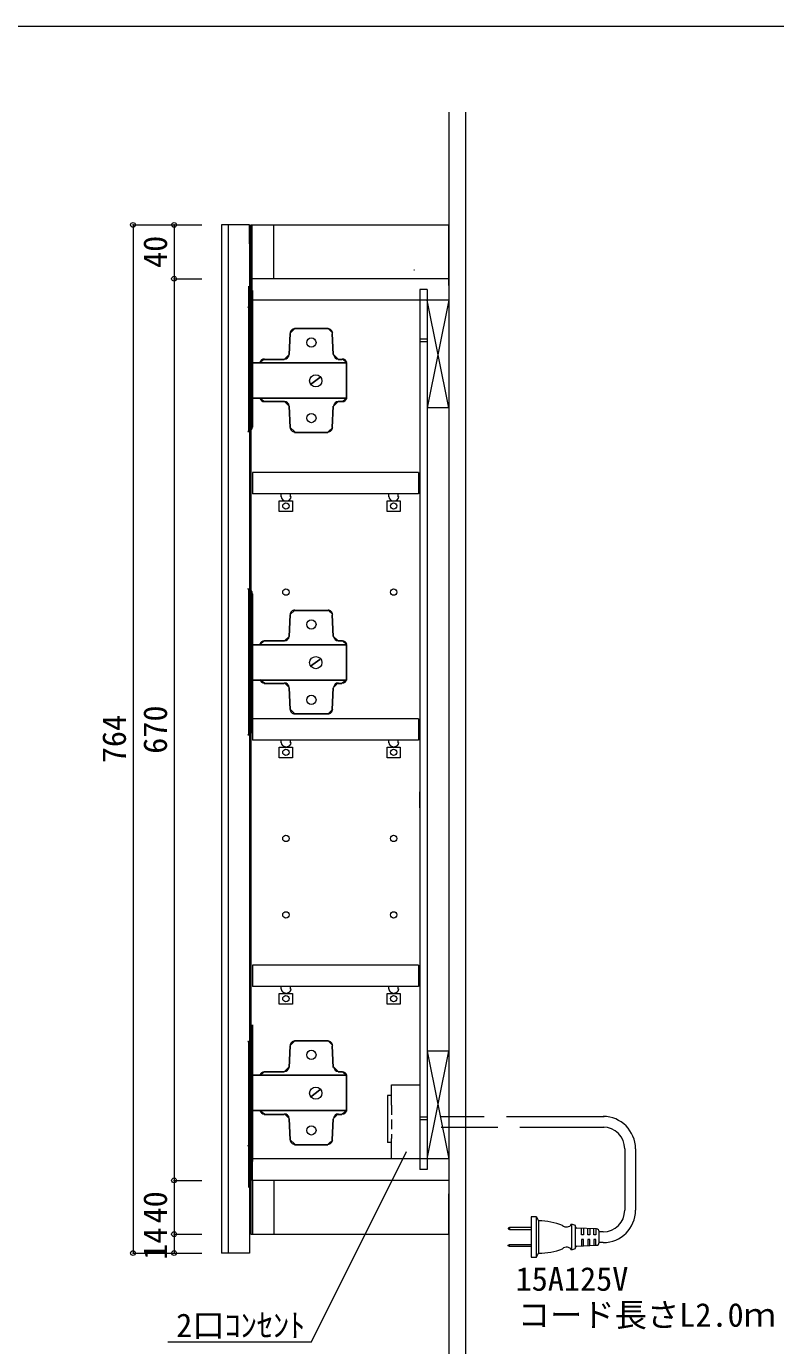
# Model space of a CAD drawing. Units: millimetres at full size, sheet at 1:6. Extents: x -1249 to 1249, y -827 to 827.
# Drawn here: x 159 to 715, y -154 to 827 of the extents above; entities that cross this region are included whole.
import ezdxf
from ezdxf.enums import TextEntityAlignment as Align

# ---------------------------------------------------------------- set-up
doc = ezdxf.new("R2010")
doc.units = ezdxf.units.MM
doc.header["$LTSCALE"] = 6
doc.header["$PDMODE"] = 32
doc.header["$PDSIZE"] = 3.6
doc.linetypes.add('DASHED1', pattern=[1.8, 1.2, -0.6])
doc.layers.add('0-0_0', color=7, linetype='Continuous', lineweight=15)
doc.styles.add('ＭＳ ゴシック', font='')
doc.styles.get('ＭＳ ゴシック').set_extended_font_data('MS Gothic')

msp = doc.modelspace()

# ---------------------------------------------------------------- linework, layer by layer
at = {"layer": '0-0_0'}
for p, q in [((472.455, 762.813), (472.455, -370.489)), ((484.955, 762.813), (484.955, 646.791)), ((324.451, 678.984), (303.451, 678.984)), ((303.451, 678.984), (303.451, -85.016)), ((308.451, 678.984), (308.451, -85.016)), ((324.451, 664.984), (324.451, 678.984)), ((324.451, 678.984), (324.451, -85.016)), ((326.455, 638.987), (326.455, 678.984)), ((342.455, 638.987), (342.455, 678.984)), ((472.455, 633.987), (472.455, 678.984)), ((472.455, 663.987), (472.455, -41.017)), ((472.455, 648.987), (472.455, 543.987)), ((472.455, 638.987), (326.455, 638.987)), ((326.455, 622.987), (326.455, 638.987)), ((446.557, 645.487), (447.067, 645.487)), ((484.955, 646.791), (484.955, -370.489)), ((456.455, 630.975), (456.455, -22.848)), ((472.455, 622.987), (326.455, 622.987)), ((472.455, 622.987), (456.455, 542.987)), ((472.455, 542.987), (456.455, 622.987)), ((456.455, 593.987), (450.955, 593.987)), ((456.455, 591.987), (450.955, 591.987)), ((472.455, 542.987), (456.455, 542.987)), ((326.519, 495.076), (326.519, 479.076)), ((449.942, 495.076), (326.519, 495.076)), ((350.903, 473.981), (351.994, 473.981)), ((430.967, 473.981), (432.059, 473.981)), ((326.519, 312.019), (326.519, 296.019)), ((449.942, 312.019), (326.519, 312.019)), ((350.903, 290.924), (351.994, 290.924)), ((430.967, 290.924), (432.059, 290.924)), ((326.519, 128.962), (326.519, 112.962)), ((449.942, 128.962), (326.519, 128.962)), ((350.903, 107.867), (351.994, 107.867)), ((430.967, 107.867), (432.059, 107.867)), ((456.455, -15.017), (472.455, 64.983)), ((472.455, 64.153), (472.455, -25.847)), ((429.955, 24.983), (429.955, 39.983)), ((429.955, 39.983), (450.955, 39.983)), ((450.955, 39.983), (450.955, -15.017)), ((429.955, 32.166), (426.955, 32.166)), ((426.955, 32.166), (426.955, -2.834)), ((456.455, 15.983), (450.955, 15.983)), ((456.455, 13.983), (450.955, 13.983)), ((466.782, 16.483), (498.884, 16.483)), ((515.322, 16.483), (588.062, 16.483)), ((466.782, 8.483), (508.884, 8.483)), ((525.322, 8.483), (588.062, 8.483)), ((429.955, -2.834), (426.955, -2.834)), ((429.955, -15.017), (429.955, -0.017)), ((603.306, -7.517), (603.306, -53.239)), ((611.306, -7.517), (611.306, -53.239)), ((450.955, -15.017), (429.955, -15.017)), ((456.455, -22.848), (450.955, -22.848)), ((340.411, -31.017), (326.455, -31.017)), ((472.455, -31.017), (326.519, -31.017)), ((326.519, -31.017), (326.519, -71.016)), ((342.519, -31.017), (342.519, -71.016)), ((472.455, -71.016), (472.455, -41.017)), ((533.761, -58.154), (533.761, -73.154)), ((537.761, -58.154), (533.761, -58.154)), ((537.761, -58.154), (539.278, -61.154)), ((537.761, -73.154), (537.761, -58.154)), ((517.598, -66.069), (516.761, -66.554)), ((516.761, -66.554), (516.761, -67.054)), ((516.761, -67.054), (517.599, -67.539)), ((533.761, -66.069), (517.598, -66.069)), ((517.598, -66.069), (517.598, -67.539)), ((517.599, -67.539), (533.761, -67.539)), ((539.278, -61.154), (539.278, -73.154)), ((563.762, -63.604), (563.762, -73.154)), ((566.762, -64.604), (563.762, -63.604)), ((566.762, -73.154), (566.762, -64.604)), ((582.348, -67.072), (567.742, -66.446)), ((571.262, -71.404), (571.262, -66.597)), ((572.762, -66.661), (572.762, -71.404)), ((575.762, -71.404), (575.762, -66.79)), ((577.262, -66.854), (577.262, -71.404)), ((580.262, -71.404), (580.262, -66.983)), ((581.762, -67.047), (581.762, -71.404)), ((533.761, -73.154), (533.761, -88.155)), ((537.761, -88.155), (537.761, -73.154)), ((539.278, -73.154), (539.278, -85.154)), ((563.762, -73.154), (563.762, -82.704)), ((566.762, -81.704), (566.762, -73.154)), ((572.762, -71.404), (571.262, -71.404)), ((571.262, -74.904), (571.262, -79.712)), ((572.762, -74.904), (571.262, -74.904)), ((572.762, -79.648), (572.762, -74.904)), ((577.262, -71.404), (575.762, -71.404)), ((575.762, -74.904), (575.762, -79.519)), ((577.262, -74.904), (575.762, -74.904)), ((577.262, -79.455), (577.262, -74.904)), ((581.762, -71.404), (580.262, -71.404)), ((580.262, -74.904), (580.262, -79.326)), ((581.762, -74.904), (580.262, -74.904)), ((581.762, -79.262), (581.762, -74.904)), ((584.262, -73.154), (584.262, -69.07)), ((587.306, -69.239), (584.262, -69.239)), ((584.262, -77.239), (584.262, -73.154)), ((587.306, -77.239), (584.262, -77.239)), ((324.451, -85.016), (303.451, -85.016)), ((324.451, -84.016), (324.451, -85.016)), ((516.761, -79.254), (517.599, -78.769)), ((516.761, -79.754), (516.761, -79.254)), ((517.598, -80.239), (516.761, -79.754)), ((517.598, -80.239), (517.598, -78.769)), ((533.761, -80.239), (517.598, -80.239)), ((517.599, -78.769), (533.761, -78.769)), ((533.761, -88.155), (537.761, -88.155)), ((537.761, -88.155), (539.278, -85.154)), ((563.762, -82.704), (566.762, -81.704)), ((567.742, -79.863), (582.348, -79.237))]:
    msp.add_line(p, q, dxfattribs=at)
at = {"layer": '0-0_0', "color": 4, "lineweight": 9}
for p, q in [((237.791, 678.984), (289.032, 678.984)), ((237.791, 678.984), (237.791, -85.016)), ((268.312, 678.984), (268.312, 638.987)), ((268.312, 678.984), (289.032, 678.984)), ((268.312, 638.987), (289.032, 638.987)), ((268.312, 638.987), (268.312, -31.017)), ((268.312, -31.017), (289.032, -31.017)), ((268.312, -31.017), (268.312, -71.016)), ((268.312, -71.016), (289.032, -71.016)), ((268.312, -71.016), (268.312, -85.016)), ((237.791, -85.016), (289.032, -85.016)), ((268.312, -85.016), (289.032, -85.016))]:
    msp.add_line(p, q, dxfattribs=at)
at = {"layer": '0-0_0', "color": 8, "lineweight": 18}
for p, q in [((326.515, 614.447), (323.058, 617.904)), ((357.995, 601.891), (354.538, 598.434)), ((386.2, 598.434), (382.742, 601.891)), ((335.431, 579.328), (332.084, 576.735)), ((350.352, 579.328), (353.806, 582.628)), ((386.931, 582.628), (390.385, 579.328)), ((396.644, 576.735), (393.296, 579.328)), ((332.084, 550.259), (335.431, 547.666)), ((393.296, 547.666), (396.644, 550.259)), ((353.806, 544.366), (350.352, 547.666)), ((390.385, 547.666), (386.931, 544.366)), ((323.058, 525.453), (326.515, 528.91)), ((354.538, 528.559), (357.995, 525.102)), ((382.742, 525.102), (386.2, 528.559)), ((326.515, 405.016), (323.058, 408.473)), ((357.995, 392.824), (354.538, 389.367)), ((386.2, 389.367), (382.742, 392.824)), ((350.352, 369.897), (353.806, 373.197)), ((386.931, 373.197), (390.385, 369.897)), ((335.431, 369.897), (332.084, 367.304)), ((396.644, 367.304), (393.296, 369.897)), ((332.084, 341.191), (335.431, 338.599)), ((353.806, 335.298), (350.352, 338.599)), ((390.385, 338.599), (386.931, 335.298)), ((393.296, 338.599), (396.644, 341.191)), ((354.538, 319.128), (357.995, 315.671)), ((382.742, 315.671), (386.2, 319.128)), ((323.058, 300.022), (326.515, 303.479)), ((326.515, 68.753), (323.058, 72.21)), ((357.995, 72.561), (354.538, 69.104)), ((386.2, 69.104), (382.742, 72.561)), ((335.431, 49.633), (332.084, 47.041)), ((350.352, 49.997), (353.806, 53.298)), ((386.931, 53.298), (390.385, 49.997)), ((396.644, 47.041), (393.296, 49.633)), ((332.084, 20.928), (335.431, 18.335)), ((393.296, 18.335), (396.644, 20.928)), ((353.806, 15.035), (350.352, 18.335)), ((390.385, 18.335), (386.931, 15.035)), ((323.058, -5.241), (326.515, -1.784)), ((354.538, -0.771), (357.995, -4.228)), ((382.742, -4.228), (386.2, -0.771))]:
    msp.add_line(p, q, dxfattribs=at)
at = {"layer": '0-0_0', "color": 1, "lineweight": 18}
msp.add_line((450.879, 245.796), (450.879, 257.806), dxfattribs=at)
at = {"layer": '0-0_0', "linetype": 'DASHED1'}
msp.add_line((429.955, 24.983), (429.955, -0.017), dxfattribs=at)
at = {"layer": '0-0_0', "lineweight": 18}
msp.add_lwpolyline([(-1249.379, -826.86), (1248.863, -826.86), (1248.863, 826.506), (-1249.379, 826.506)], close=True, dxfattribs=at)
at = {"layer": '0-0_0'}
for points in [[(325.455, 633.987), (325.455, 678.984), (472.455, 678.984)], [(325.455, 633.987), (325.455, -71.016), (472.455, -71.016)], [(456.455, 630.975), (450.955, 630.975), (450.955, -22.848)], [(449.942, 495.076), (449.942, 479.076), (326.519, 479.076)], [(354.906, 476.892), (354.906, 479.076), (347.627, 479.076), (347.627, 476.892)], [(434.97, 476.892), (434.97, 479.076), (427.692, 479.076), (427.692, 476.892)], [(449.942, 312.019), (449.942, 296.019), (326.519, 296.019)], [(354.906, 294.199), (354.906, 296.019), (347.627, 296.019), (347.627, 294.199)], [(434.97, 294.199), (434.97, 296.019), (427.692, 296.019), (427.692, 294.199)], [(449.942, 128.962), (449.942, 112.962), (326.519, 112.962)], [(354.906, 111.142), (354.906, 112.962), (347.627, 112.962), (347.627, 111.142)], [(434.97, 111.142), (434.97, 112.962), (427.692, 112.962), (427.692, 111.142)], [(472.455, 64.983), (456.455, 64.983), (472.455, -15.017)], [(263.603, -151.08), (370.377, -151.08), (441.178, -9.477)], [(472.455, -15.017), (326.455, -15.017), (326.455, -31.017)]]:
    msp.add_lwpolyline(points, dxfattribs=at)
at = {"layer": '0-0_0', "color": 8, "lineweight": 18}
for points in [[(323.916, 525.089), (323.916, 633.54), (323.916, 525.089)], [(326.515, 630.265), (326.515, 528.728), (326.515, 630.265)], [(354.538, 598.252), (353.81, 582.603), (354.538, 598.252)], [(382.56, 601.891), (357.813, 601.891), (382.56, 601.891)], [(386.563, 582.603), (385.836, 598.252), (386.563, 582.603)], [(350.17, 578.964), (335.249, 578.964), (350.17, 578.964)], [(393.114, 578.964), (390.203, 578.964), (393.114, 578.964)], [(369.823, 560.403), (376.737, 565.498), (369.823, 560.403)], [(350.17, 547.666), (335.249, 547.666), (350.17, 547.666)], [(354.538, 528.377), (353.81, 544.39), (354.538, 528.377)], [(386.563, 544.39), (385.836, 528.377), (386.563, 544.39)], [(393.114, 547.666), (390.203, 547.666), (393.114, 547.666)], [(382.56, 524.738), (357.813, 524.738), (382.56, 524.738)], [(323.916, 299.658), (323.916, 408.109), (323.916, 299.658)], [(326.515, 404.834), (326.515, 303.297), (326.515, 404.834)], [(382.56, 392.46), (357.813, 392.46), (382.56, 392.46)], [(354.538, 389.185), (353.81, 373.172), (354.538, 389.185)], [(386.563, 373.172), (385.836, 389.185), (386.563, 373.172)], [(350.17, 369.897), (335.249, 369.897), (350.17, 369.897)], [(393.114, 369.897), (390.203, 369.897), (393.114, 369.897)], [(369.823, 350.972), (376.737, 356.067), (369.823, 350.972)], [(350.17, 338.235), (335.249, 338.235), (350.17, 338.235)], [(354.538, 318.946), (353.81, 334.959), (354.538, 318.946)], [(386.563, 334.959), (385.836, 318.946), (386.563, 334.959)], [(393.114, 338.235), (390.203, 338.235), (393.114, 338.235)], [(382.56, 315.671), (357.813, 315.671), (382.56, 315.671)], [(326.515, 84.571), (326.515, -16.966), (326.515, 84.571)], [(323.916, -36.241), (323.916, 72.21), (323.916, -36.241)], [(354.538, 68.922), (353.81, 52.909), (354.538, 68.922)], [(382.56, 72.561), (357.813, 72.561), (382.56, 72.561)], [(386.563, 52.909), (385.836, 68.922), (386.563, 52.909)], [(350.17, 49.633), (335.249, 49.633), (350.17, 49.633)], [(393.114, 49.633), (390.203, 49.633), (393.114, 49.633)], [(369.823, 30.709), (376.737, 36.168), (369.823, 30.709)], [(350.17, 17.971), (335.249, 17.971), (350.17, 17.971)], [(354.538, -0.953), (353.81, 14.696), (354.538, -0.953)], [(386.563, 14.696), (385.836, -0.953), (386.563, 14.696)], [(393.114, 17.971), (390.203, 17.971), (393.114, 17.971)], [(382.56, -4.592), (357.813, -4.592), (382.56, -4.592)]]:
    msp.add_lwpolyline(points, dxfattribs=at)
for points in [[(326.515, 576.416), (396.39, 576.416), (396.39, 550.213), (326.515, 550.213), (396.39, 550.213), (396.39, 576.416)], [(326.515, 366.985), (396.39, 366.985), (396.39, 340.782), (326.515, 340.782), (396.39, 340.782), (396.39, 366.985)], [(326.515, 47.086), (396.39, 47.086), (396.39, 20.883), (326.515, 20.883), (396.39, 20.883), (396.39, 47.086)]]:
    msp.add_lwpolyline(points, close=True, dxfattribs=at)
at = {"layer": '0-0_0'}
for points in [[(356.362, 473.981), (356.362, 465.974), (346.535, 465.974), (346.535, 473.981)], [(436.426, 473.981), (436.426, 465.974), (426.6, 465.974), (426.6, 473.981)], [(356.362, 290.924), (356.362, 282.917), (346.535, 282.917), (346.535, 290.924)], [(436.426, 290.924), (436.426, 282.917), (426.6, 282.917), (426.6, 290.924)], [(356.362, 107.867), (356.362, 99.86), (346.535, 99.86), (346.535, 107.867)], [(436.426, 107.867), (436.426, 99.86), (426.6, 99.86), (426.6, 107.867)]]:
    msp.add_lwpolyline(points, close=True, dxfattribs=at)
at = {"layer": '0-0_0', "color": 8, "lineweight": 18}
for centre, radius in [((370.369, 591.519), 3.457), ((370.369, 591.519), 3.457), ((373.644, 563.133), 4.549), ((373.644, 563.133), 4.549), ((370.369, 535.474), 3.457), ((370.369, 535.474), 3.457), ((370.369, 382.088), 3.457), ((370.369, 382.088), 3.457), ((373.644, 353.702), 4.549), ((373.644, 353.702), 4.549), ((370.369, 326.043), 3.457), ((370.369, 326.043), 3.457), ((370.369, 62.189), 3.457), ((370.369, 62.189), 3.457), ((373.644, 33.802), 4.549), ((373.644, 33.802), 4.549), ((370.369, 6.144), 3.457), ((370.369, 6.144), 3.457)]:
    msp.add_circle(centre, radius, dxfattribs=at)
at = {"layer": '0-0_0'}
for centre in [(351.448, 470.159), (431.513, 470.159), (351.448, 287.102), (431.513, 287.102), (351.448, 104.045), (431.513, 104.045)]:
    msp.add_circle(centre, 2.365, dxfattribs=at)
at = {"layer": '0-0_0', "lineweight": 18}
for centre in [(351.448, 470.159), (431.513, 470.159), (351.448, 406.108), (431.513, 406.108), (351.448, 287.102), (431.513, 287.102), (351.448, 223.051), (431.513, 223.051), (351.448, 166.278), (431.513, 166.278), (351.448, 104.045), (431.513, 104.045)]:
    msp.add_circle(centre, 2.365, dxfattribs=at)
at = {"layer": '0-0_0', "color": 8, "lineweight": 18}
for centre, start, end in [((323.058, 614.447), 359.99996, 90.00004), ((357.995, 598.434), 89.99996, 180.00004), ((382.742, 598.434), 359.99996, 90.00004), ((335.431, 575.87), 90, 165.52001), ((350.352, 582.785), 269.99997, 357.39629), ((390.385, 582.785), 182.60371, 270.00003), ((393.296, 575.87), 14.47999, 90), ((335.431, 551.123), 194.47999, 270), ((393.296, 551.123), 270, 345.52001), ((350.352, 544.208), 2.60371, 90.00003), ((390.385, 544.208), 89.99997, 177.39629), ((323.058, 528.91), 269.99996, 0.00004), ((357.995, 528.559), 179.99996, 270.00004), ((382.742, 528.559), 269.99996, 0.00004), ((323.058, 405.016), 359.99996, 90.00004), ((357.995, 389.367), 89.99996, 180.00004), ((382.742, 389.367), 359.99996, 90.00004), ((350.352, 373.354), 269.99997, 357.39629), ((390.385, 373.354), 182.60371, 270.00003), ((335.431, 366.439), 90, 165.52001), ((393.296, 366.439), 14.47999, 90), ((335.431, 342.056), 194.47999, 270), ((350.352, 335.141), 2.60371, 90.00003), ((390.385, 335.141), 89.99997, 177.39629), ((393.296, 342.056), 270, 345.52001), ((357.995, 319.128), 179.99996, 270.00004), ((382.742, 319.128), 269.99996, 0.00004), ((323.058, 303.479), 269.99996, 0.00004), ((323.058, 68.753), 359.99996, 90.00004), ((357.995, 69.104), 89.99996, 180.00004), ((382.742, 69.104), 359.99996, 90.00004), ((335.431, 46.176), 90, 165.52001), ((350.352, 53.455), 269.99997, 357.39629), ((390.385, 53.455), 182.60371, 270.00003), ((393.296, 46.176), 14.47999, 90), ((335.431, 21.793), 194.47999, 270), ((393.296, 21.793), 270, 345.52001), ((350.352, 14.878), 2.60371, 90.00003), ((390.385, 14.878), 89.99997, 177.39629), ((323.058, -1.784), 269.99996, 0.00004), ((357.995, -0.771), 179.99996, 270.00004), ((382.742, -0.771), 269.99996, 0.00004)]:
    msp.add_arc(centre, 3.457, start, end, dxfattribs=at)
at = {"layer": '0-0_0'}
for centre, radius, start, end in [((351.085, 477.074), 3.093, 180, 270), ((352.176, 477.074), 3.093, 270, 360), ((431.149, 477.074), 3.093, 180, 270), ((432.241, 477.074), 3.093, 270, 360), ((351.085, 294.381), 3.093, 180, 270), ((352.176, 294.381), 3.093, 270, 360), ((431.149, 294.381), 3.093, 180, 270), ((432.241, 294.381), 3.093, 270, 360), ((351.085, 111.324), 3.093, 180, 270), ((352.176, 111.324), 3.093, 270, 360), ((431.149, 111.324), 3.093, 180, 270), ((432.241, 111.324), 3.093, 270, 360), ((587.306, -7.517), 24, 0, 90), ((587.306, -7.517), 16, 0, 90), ((587.306, -53.239), 16, 270, 0), ((587.306, -53.239), 24, 270, 0), ((539.523, -108.53), 47.376, 68.23994, 90.29713), ((560.038, -61.282), 4.388, 227.73286, 328.04878), ((567.762, -65.446), 1, 179.43862, 268.87534), ((582.262, -69.07), 2, 0, 87.54598), ((582.262, -77.239), 2, 272.45402, 0), ((539.523, -37.779), 47.376, 269.70287, 291.76006), ((560.038, -85.027), 4.388, 31.95122, 132.26714), ((567.762, -80.862), 1, 91.12466, 180.56138)]:
    msp.add_arc(centre, radius, start, end, dxfattribs=at)
at = {"layer": '0-0_0', "color": 6}
for p in [(237.791, 678.984), (268.312, 678.984), (268.312, 638.987), (268.312, -31.017), (268.312, -71.016), (237.791, -85.016), (268.312, -85.016)]:
    msp.add_point(p, dxfattribs=at)

# ---------------------------------------------------------------- texts
at = {"layer": '0-0_0', "style": 'ＭＳ ゴシック'}
for s, p in [('40', (268.312, 646.986)), ('764', (237.791, 278.984)), ('670', (268.312, 285.985)), ('40', (268.312, -63.017)), ('14', (268.312, -90.016))]:
    msp.add_text(s, height=17.6, rotation=90, dxfattribs=at).set_placement(p, align=Align.BOTTOM_LEFT)
for s, p in [('15A125V', (522.183, -118.33)), ('コード長さL2.0ｍ', (523.777, -145.042)), ('2口ｺﾝｾﾝﾄ', (269.847, -152.793))]:
    msp.add_text(s, height=17.6, dxfattribs=at).set_placement(p, align=Align.BOTTOM_LEFT)

doc.saveas('drawing.dxf')
